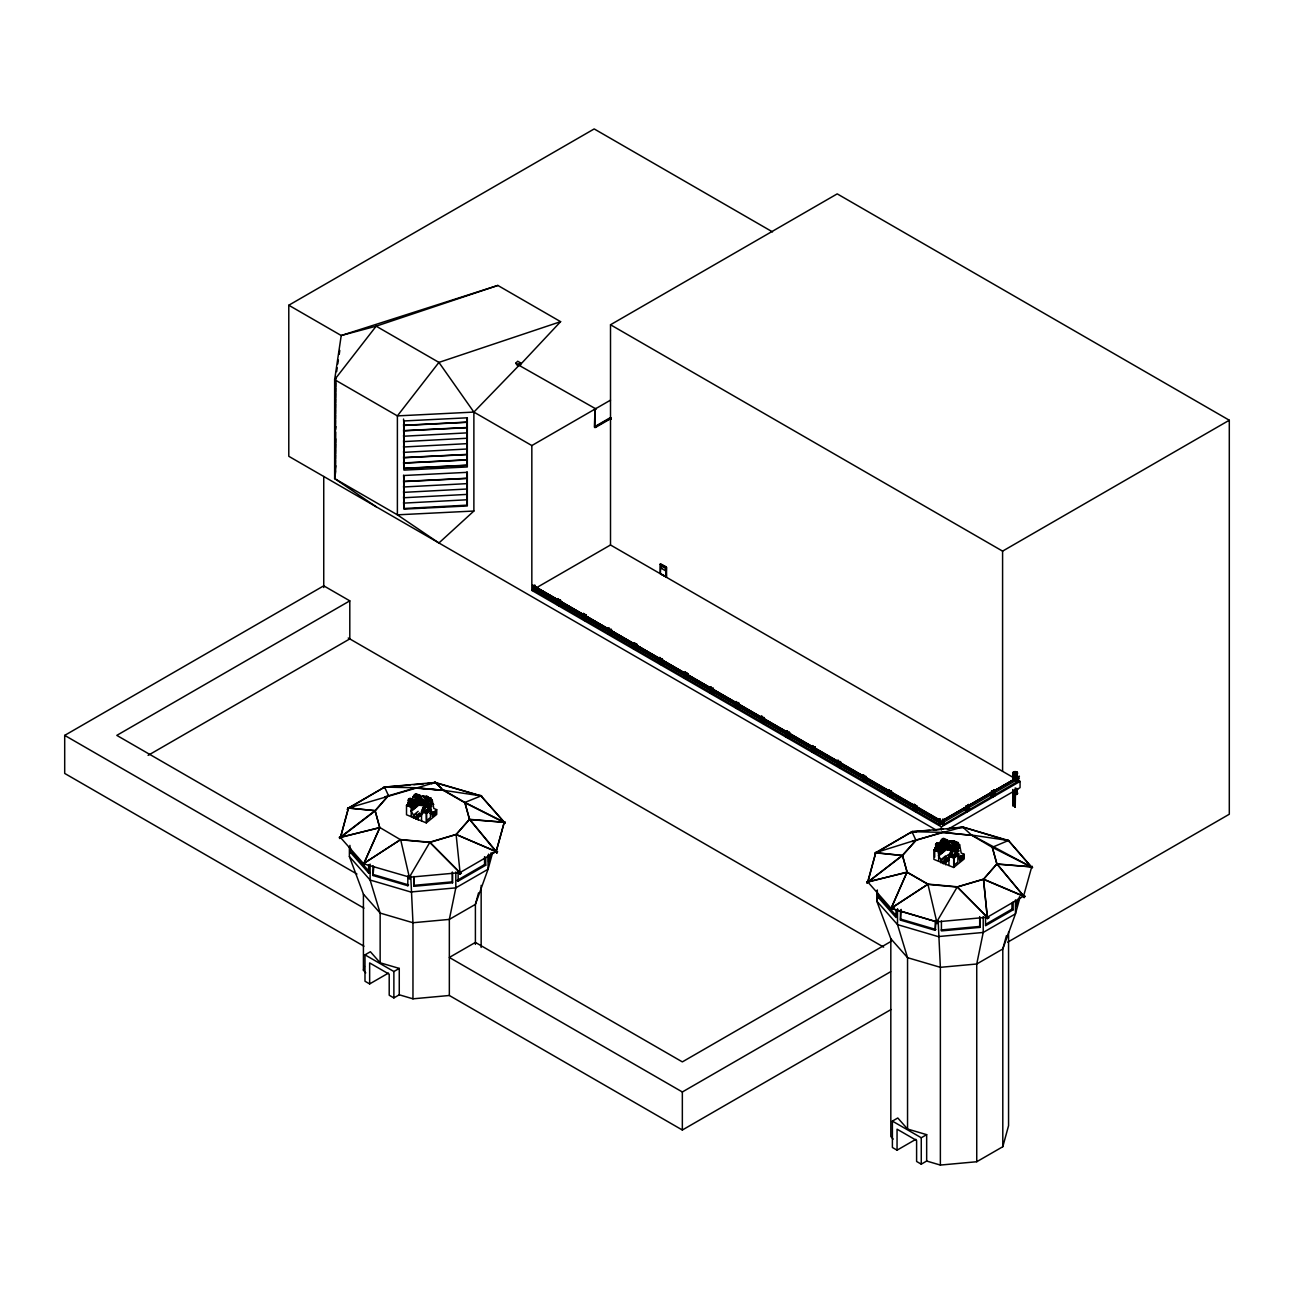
<?xml version="1.0" encoding="UTF-8"?>
<svg xmlns="http://www.w3.org/2000/svg" width="1294" height="1294" viewBox="0 0 1294 1294"><rect width="100%" height="100%" fill="white"/><g stroke="black" fill="none" stroke-linecap="round" stroke-linejoin="round"><path stroke-width="1.5" d="M533.807 587.589L534.616 585.114A28.969 16.725 -60 0 1 534.713 585.503M534.163 587.67L535.037 585.357A28.969 16.725 -60 0 1 535.797 590.015L533.403 590.905M557.229 601.112L558.038 598.637A28.969 16.725 -60 0 1 558.571 601.095M559.251 602.292L560.059 599.818A28.969 16.725 -60 0 1 560.593 602.26M559.687 602.535L560.496 600.06A28.969 16.725 -60 0 1 561.24 604.719L559.315 605.818L559.267 604.476M582.688 615.815L583.497 613.34A28.969 16.725 -60 0 1 583.95 615.362M583.109 616.057L583.918 613.582A28.969 16.725 -60 0 1 584.678 618.241L582.737 619.357L582.704 617.998M584.71 616.979L584.662 614.779L585.939 614.747A28.969 16.725 -60 0 1 586.7 619.405L584.775 620.522L584.726 619.163M585.131 617.222L585.939 614.747M608.568 630.744L608.423 629.24M610.525 631.763L610.542 629.725M633.607 647.388L633.656 648.747L635.58 647.631A28.969 16.725 -60 0 0 634.82 642.972L634.011 645.447M635.629 648.553L635.678 649.912L637.602 648.795A28.969 16.725 -60 0 0 636.842 644.153L636.05 646.612M661.46 659.115L661.493 661.315M684.429 674.433L684.461 672.395M709.953 689.281L710.762 686.823A28.969 16.725 -60 0 1 711.296 689.265M710.309 689.378L710.228 688.036M711.975 690.462L712.784 687.987A28.969 16.725 -60 0 1 713.317 690.43M712.412 690.705L713.204 688.23A28.969 16.725 -60 0 1 713.964 692.888L711.587 693.778M735.413 703.985L736.221 701.51A28.969 16.725 -60 0 1 736.593 703.111M735.833 704.227L735.688 702.723M737.434 705.149L737.386 702.949L738.664 702.933A28.969 16.725 -60 0 1 739.424 707.575L737.483 708.691L737.451 707.333M737.855 705.392L738.664 702.933M760.856 718.688L760.823 716.472L762.085 716.455A28.969 16.725 -60 0 1 762.813 720.661L762.732 721.923M761.293 718.93L762.085 716.455M762.813 719.69L762.845 717.652L764.123 717.62A28.969 16.725 -60 0 1 764.867 722.278L762.942 723.395L762.91 722.036M763.314 720.095L764.123 717.62M786.671 733.455L786.687 731.417M788.337 734.539L789.146 732.081A28.969 16.725 -60 0 1 789.68 734.523M811.775 748.078L812.567 745.603A28.969 16.725 -60 0 1 812.956 747.204M812.195 748.32L813.004 745.845A28.969 16.725 -60 0 1 813.748 750.504L811.823 751.62L811.791 750.261M813.797 749.242L813.748 747.042L815.026 747.01A28.969 16.725 -60 0 1 815.786 751.668L813.845 752.784L813.813 751.426M814.217 749.485L815.026 747.01M837.639 763.007L837.509 761.503M839.175 763.767L839.208 761.729L840.485 761.713A28.969 16.725 -60 0 1 841.229 766.371L839.305 767.471L839.272 766.113M839.677 764.188L840.485 761.713M863.049 775.51L863.098 777.71M888.509 790.197L888.557 792.397M890.175 795.519L890.207 796.878L892.148 795.761A28.969 16.725 -60 0 0 891.388 791.103L890.579 793.578M913.58 806.858L913.532 804.658L914.809 804.625A28.969 16.725 -60 0 1 915.505 808.378M938.975 821.383L938.991 819.345L940.269 819.328A28.969 16.725 -60 0 1 941.029 823.971L938.668 824.844L939.218 821.658M939.46 821.787L939.315 820.283M943.455 821.836L942.647 819.377A28.969 16.725 60 0 0 941.886 824.019L943.86 825.151L943.86 823.777M994.439 792.284L993.614 789.874A28.969 16.725 60 0 0 992.805 794.629L994.762 795.761L994.762 794.387M1017.86 778.762L1017.909 776.869M425.629 797.541L423.704 796.667L425.71 797.379M534.422 587.945L534.066 589.918M557.423 601.225L557.067 603.198M559.865 602.632L559.526 604.605M582.866 615.912L582.526 617.885M585.325 617.335L584.969 619.308M608.326 630.615L607.97 632.588M610.768 632.022L610.428 633.995M633.785 645.318L633.429 647.275M633.85 647.534L633.51 645.819M636.227 646.725L635.888 648.698M660.312 659.455A28.969 16.725 -60 0 0 659.859 657.433L658.937 657.837L658.889 661.978M659.665 660.247L659.309 662.221M661.687 661.428L661.331 663.385M684.688 674.708L684.332 676.665M684.785 673.333L684.769 676.924M686.37 677.846L686.645 676.212M687.13 676.115L686.791 678.088M710.147 689.395L709.791 691.368M712.59 690.818L712.25 692.791M735.59 704.098L735.251 706.071M736.011 704.34L735.671 706.314M738.049 705.505L737.693 707.478M761.05 718.785L760.694 720.758M761.47 719.027L761.131 721.001M763.492 720.208L763.153 722.181M786.509 733.488L786.154 735.461M788.952 734.895L788.596 736.868M811.953 748.175L811.613 750.148M814.411 749.598L814.055 751.571M837.412 762.878L837.056 764.851M839.855 764.285L839.515 766.258M862.855 777.565L862.516 779.538M863.292 777.823L862.936 779.781M865.314 778.988L864.958 780.961M888.315 792.268L887.975 794.241M888.735 792.51L888.396 794.484M890.773 793.675L890.418 795.648M913.774 806.955L913.418 808.928M914.195 807.213L913.839 809.171M916.217 808.378L915.877 810.351M939.654 821.9L939.298 823.874M409.858 801.957L409.858 803.428M410.036 802.701L411.136 801.552A1.698 1.472 89 0 0 411.621 799.935C406.559 796.764 413.708 799.077 411.346 799.708M937.309 847.78L937.26 846.551M938.053 843.235L936.08 843.559A1.698 1.472 89 0 0 935.594 845.16L936.419 846.26L935.222 848.282L937.034 848.379L937.471 846.551M384.949 787.334L383.412 787.286L383.622 788.159M963.351 827.513L961.685 827.61M660.409 564.41L666.2 567.597M660.166 564.087L666.329 567.322L666.119 576.93L666.394 567.128M660.441 573.663L666.62 576.881L666.459 567.241M660.91 663.143L661.266 661.169M737.273 707.236L737.612 705.262M889.997 795.406L890.337 793.432M420.146 805.515L420.081 805.094M947.726 849.834L947.548 850.109M441.06 788.046L435.285 782.449L384.658 787.076L348.474 808.297L340.468 837.493L379.773 827.481L400.639 839.79L429.77 842.459L456.184 834.501L469.447 819.28L496.12 851.727L504.304 822.288L481.044 795.907L435.334 782.449L348.361 808.022L340.468 837.493L375.163 810.934L388.556 795.486L384.739 796.958M431.549 783.727L435.334 782.449L443.971 790.699L464.821 802.733L504.126 822.531L496.12 851.727L456.054 834.452L429.77 842.184L400.606 839.596L363.582 863.599L400.639 839.531L409.341 877.251L459.92 872.641L429.737 842.265M942.258 832.301L912.141 841.553M1006.392 840.227L962.687 827.044L915.893 840.049L875.763 852.617L867.692 881.829L907.175 872.35L928.041 884.4L957.172 887.053L983.456 879.322L996.978 863.923L1031.706 866.883L1023.522 896.321L983.456 879.322L996.849 863.874L1023.7 896.095L996.978 863.923L992.223 847.052L996.849 864.149L1031.706 866.883M942.242 832.349L971.373 835.293L942.242 832.349L912.027 831.686L877.607 851.905M958.11 851.533C955.263 854.089 961.086 848.783 958.256 851.42M941.886 824.019L942.323 823.777A28.969 16.725 60 0 1 943.067 819.118L943.876 821.593M967.297 810.254L967.249 811.613L965.324 810.497A28.969 16.725 60 0 1 966.068 805.838L966.958 808.378M967.993 806.874A28.969 16.725 60 0 1 968.527 804.431L969.335 806.906M992.741 795.551L992.708 796.91L990.767 795.794A28.969 16.725 60 0 1 991.527 791.152L992.401 793.675M990.767 795.794L991.204 795.551A28.969 16.725 60 0 1 991.948 790.909L992.838 793.432M993.517 791.75A28.969 16.725 60 0 1 993.986 789.728L994.86 792.268M1018.2 780.864L1018.152 782.223L1016.227 781.107A28.969 16.725 60 0 1 1016.987 776.449L1018.329 776.61L1018.216 778.681M557.488 603.441L557.148 601.726M559.089 604.363L559.445 602.389M582.947 618.128L582.607 616.429M584.548 619.066L584.904 617.092M608.406 632.831L608.067 631.132M635.451 648.456L635.807 646.482M710.212 691.611L709.872 689.912M786.574 735.704L786.234 733.989M788.175 736.626L788.531 734.652M813.635 751.329L813.975 749.355M837.477 765.094L837.137 763.379M839.094 766.016L839.434 764.042M864.538 780.719L864.893 778.745M915.44 810.109L915.796 808.135M335.615 387.035L335.664 382.668M335.615 392.422L335.664 388.054M335.615 397.808L335.664 393.425M335.615 403.178L335.664 398.811M335.615 408.564L335.664 404.197M335.615 413.951L335.664 409.567M335.615 419.321L335.664 414.953M335.615 424.707L335.664 420.34M335.615 430.093L335.664 425.71M335.615 443.179L335.664 438.812M335.615 448.565L335.664 444.182M335.615 453.935L335.664 449.568M335.615 459.321L335.664 454.954M335.615 464.708L335.664 460.324M335.615 470.078L335.664 465.711M534.244 590.015L533.856 591.132M557.245 603.295L557.293 604.654L559.218 603.538A28.969 16.725 -60 0 0 558.458 598.896L557.649 601.354M557.665 603.538L557.293 604.654M559.704 604.719L559.315 605.818M583.125 618.241L582.737 619.357M585.147 619.405L584.775 620.522M608.148 632.685L608.196 634.044L610.121 632.928A28.969 16.725 -60 0 0 609.377 628.286L608.326 629.321M608.584 632.928L608.196 634.044M610.606 634.109L610.218 635.225L610.186 633.866M634.028 647.631L633.656 648.747M636.066 648.795L635.678 649.912M659.067 662.075L659.099 663.434L661.04 662.318A28.969 16.725 -60 0 0 660.28 657.676L659.439 657.918M659.487 662.334L659.099 663.434M661.509 663.498L661.137 664.615L661.088 663.256M684.51 676.778L684.558 678.137L686.063 676.778M684.947 677.021L684.558 678.137M686.968 678.185L686.58 679.301L686.548 677.943M709.969 691.465L710.018 692.824L711.943 691.724A28.969 16.725 -60 0 0 711.182 687.065L710.147 688.117M710.39 691.724L710.018 692.824M712.428 692.888L712.04 694.005M735.429 706.168L735.461 707.527L737.386 706.411A28.969 16.725 -60 0 0 736.642 701.752L735.59 702.804M735.849 706.411L735.461 707.527M737.871 707.575L737.483 708.691M760.872 720.871L760.921 722.214L762.425 720.855M761.309 721.114L760.921 722.214M763.331 722.278L762.942 723.395M786.331 735.558L786.364 736.917L788.305 735.801A28.969 16.725 -60 0 0 787.545 731.142L786.801 731.239M786.752 735.801L786.364 736.917M788.79 736.982L788.402 738.081L788.353 736.723M812.211 750.504L811.823 751.62M814.233 751.668L813.845 752.784M837.234 764.948L837.283 766.307L838.787 764.948M837.671 765.191L837.283 766.307M839.693 766.371L839.305 767.471M862.694 779.651L862.726 781.01L864.667 779.894A28.969 16.725 -60 0 0 863.907 775.235L863.163 775.332M863.114 779.894L862.726 781.01M865.152 781.058L864.764 782.174L864.716 780.816M888.153 794.338L888.185 795.697L890.11 794.581A28.969 16.725 -60 0 0 889.366 789.938L888.525 790.181M888.574 794.581L888.185 795.697M890.596 795.761L890.207 796.878M913.596 809.041L913.645 810.4L915.149 809.041M914.033 809.284L913.645 810.4M916.055 810.448L915.667 811.564L915.634 810.206M939.476 823.971L939.088 825.087M335.777 377.411L335.195 430.417L335.777 426.567M336.634 371.637L337.216 367.787M337.783 363.938L338.365 360.088M339.222 354.313L339.788 350.464M335.777 431.953L335.195 469.431L335.777 465.581M335.777 470.919L334.645 478.602L376.166 506.747M419.725 813.101L416.765 815.479L418.221 816.077L421.262 813.602M533.435 590.889L533.824 589.773M711.619 693.762L711.991 692.646M1012.83 773.343L1013.93 771.822M1013.137 776.368L1012.83 777.37L1013.93 775.85M1012.83 793.513L1013.93 791.993M409.26 799.304L409.341 801.649L407.804 803.25L409.632 803.784L407.853 803.412M410.667 798.851L411.411 799.951A1.698 1.472 89 0 1 410.926 801.552L408.548 802.798M421.537 820.93L421.537 811.5L424.82 803.024A4.222 1.99 -67.7 0 1 427.02 799.288A4.222 1.99 -67.7 0 1 429.236 799.449L432.261 800.242L433.797 808.475L436.709 809.672L436.709 814.427L426.292 822.887L406.51 814.767L406.51 805.321C411.071 801.051 406.429 804.318 409.373 803.17M408.742 802.878L409.179 803.671L408.257 802.28L407.82 803.687L409.292 803.412M409.697 803.17L407.286 805.466L409.664 803.348M412.074 800.339L411.848 801.811L411.896 799.627M413.74 800.63L413.837 801.843M414.355 800.614L414.452 801.827M417.315 800.84L418.059 799.514M935.788 847.651L936.678 844.141M936.177 848.249L936.565 847.149L935.093 847.424M937.503 844.125L936.274 845.451L937.212 845.063M938.053 845.273L937.859 844.044M937.244 846.082L938.215 844.319M939.412 845.257L939.913 844.206M939.784 845.532L939.945 844.594M940.042 845.241L940.528 844.206M940.398 845.516L940.689 844.578M941.013 845.516L941.903 844.238L940.835 845.758M944.28 845.678L945.218 844.06M945.461 845.144L946.221 844.157L945.429 846.357L945.591 845.144M354.2 806.502L348.312 808.038L375.163 810.659L379.773 827.756L363.711 863.842L409.373 877.089M429.77 842.184L459.92 872.641L496.249 851.549L456.184 834.501M983.456 879.322L987.322 917.236L957.204 886.891L983.521 879.127L987.322 917.236L1023.651 896.144L983.521 879.127M660.377 573.404L660.344 564.055M940.026 820.833L532.643 585.276L940.334 820.283M609.361 629.563L609.361 629.563A28.969 16.725 -60 0 0 608.94 628.027L608.212 628.124M532.675 587.686L940.382 822.693L533.177 587.233M532.594 589.417L940.204 824.763M533.015 589.304L533.953 590.533M558.474 604.007L559.412 605.236M583.918 618.694L584.856 619.923M609.539 631.326L610.509 632.54M609.377 633.397L610.315 634.626M634.998 646.013L635.969 647.243M634.836 648.084L635.775 649.329M660.28 662.787L661.218 664.016M685.901 675.403L686.871 676.633M685.739 677.474L686.677 678.719M710.697 692.613L712.137 693.406M711.36 690.106L712.331 691.319M712.169 690.559L711.813 692.533M736.642 706.88L737.58 708.109M762.101 721.567L763.039 722.796M787.545 736.27L788.499 737.499M813.004 750.957L813.942 752.186M838.625 763.573L839.596 764.803M838.463 765.66L839.402 766.889M864.085 778.276L865.055 779.489M863.907 780.347L864.861 781.576M889.366 795.05L890.304 796.279M914.826 809.737L915.764 810.966M914.987 807.666L915.958 808.879M595.466 409.13L594.739 408.726L595.466 409.454M403.566 419.046L403.938 425.451L467.28 422.297L467.037 417.849M403.566 424.416L403.938 430.837L467.28 427.683L466.908 421.278M403.566 451.331L403.938 457.736L467.28 454.582L466.908 448.177M403.566 456.701L403.938 463.123L467.28 459.968L466.908 453.563M403.566 462.087L403.938 468.493L467.28 465.355L466.908 458.933M403.566 475.173L403.938 481.594L467.28 478.44L466.908 472.035M467.28 433.069L467.037 428.621M467.28 438.44L466.908 432.034M467.28 443.826L466.908 437.421M467.28 449.212L466.908 442.791M467.28 483.827L466.908 477.405M467.28 489.197L466.908 482.791M467.28 494.583L466.908 488.178M467.28 499.969L466.908 493.548M467.28 505.339L466.908 498.934M409.972 785.086L384.577 787.108L414.808 787.722L443.988 790.375L464.934 802.426L504.288 822.256L480.964 795.875L444.052 790.375L414.84 788.03L388.556 795.761L384.577 787.108L348.377 808.006L375.034 810.659L388.491 795.454M947.095 828.791L962.736 827.044L1008.366 840.469L1031.528 867.126L1008.447 840.502L992.223 847.327L1031.528 867.126L971.471 834.97L962.687 827.044M992.223 847.327L971.373 835.018L1008.447 840.502M424.95 797.007L423.834 797.169M957.156 842.297L951.106 841.262L953.112 841.973M365.749 972.862L363.42 970.225L364.471 966.392M478.537 892.909L475.399 904.377L475.399 944.41M491.122 852.714L488.582 861.982L488.582 854.105M492.658 852.52L488.064 869.244L475.399 904.377L449.341 919.403L412.964 922.735L380.145 913.079L363.42 894.122L349.396 856.563L349.396 846.616M915.958 840.356L902.436 855.253L867.87 882.087L902.565 855.528L915.958 840.356L911.979 831.702L875.763 852.6L867.87 882.087L907.013 872.075L928.041 884.125L957.172 886.778L987.322 917.236L936.743 921.862L891.113 908.437L867.676 881.845M877.817 897.438L876.798 901.158L890.822 938.732L890.822 1136.472L893.151 1139.092M1006.457 935.594L1002.801 948.971L1002.801 1146.71L976.744 1161.737L940.366 1165.069L926.666 1161.041L921.263 1164.163L916.605 1161.462L916.605 1140.467L897.049 1129.177L897.049 1150.172L892.391 1147.487L892.391 1121.105L897.793 1117.984L907.547 1129.031L926.666 1134.66L926.666 1161.041M1018.022 899.168L1015.984 906.576L1015.984 900.673M1020.06 897.114L1015.466 913.839L1002.801 948.971L976.744 963.998L940.366 967.33L907.547 957.673L890.822 938.732M1002.801 1146.71L1008.56 1125.699L1008.56 931.987M429.899 813.408L431.355 814.007L431.355 809.348L428.443 808.152L423.381 812.26L426.68 803.8A4.222 1.99 -67.7 0 1 428.88 800.048A4.222 1.99 -67.7 0 1 431.08 800.21L432.261 800.242M948.939 865.524L948.939 856.094L952.222 847.635A4.222 1.99 -67.7 0 1 954.422 843.882A4.222 1.99 -67.7 0 1 956.638 844.044L959.663 844.836L961.199 853.069L964.111 854.266L964.111 859.022L953.694 867.481L933.912 859.362L933.912 849.915L936.435 847.861M964.111 854.266L958.757 858.601L958.757 853.943L955.845 852.746L950.783 856.854L954.082 848.395A4.222 1.99 -67.7 0 1 956.282 844.642A4.222 1.99 -67.7 0 1 958.482 844.804L958.951 845.403M594.933 409.761L594.577 408.807L594.399 409.761M610.784 418.625L595.563 427.408A1.65 0.954 -60 0 1 594.399 426.745L595.062 408.629M594.722 409.147L595.919 408.467L595.046 409.6M518.603 365.07L595.984 408.969M519.056 365.021L519.428 364.18M409.195 800.792C407.529 803.17 416.992 802.037 418.641 801.762L419.305 799.563L417.444 799.53M418.658 803.509L410.667 804.237L408.306 803.283M412.657 799.676L411.718 801.827M413.142 799.676L412.479 801.876L412.64 800.646M413.271 799.66L412.333 801.811M413.093 801.859L413.757 799.66M413.886 799.66L412.948 801.795M414.501 799.643L413.708 801.843L415.277 801.132M414.323 801.827L415.115 799.627M414.937 801.827L415.73 799.627M415.552 801.811L416.231 799.611L415.423 801.746M416.183 801.795L416.846 799.595L416.296 801.795L416.199 800.873M416.797 801.795L417.315 799.53M417.59 799.595L416.911 801.795L416.7 800.857M417.881 800.695C418.011 803.056 419.434 798.916 417.218 799.11M419.353 801.795L421.326 800.064L421.521 802.377L419.353 801.795L421.521 802.377M419.66 801.924L420.097 800.501L422.119 800.388M419.402 804.156L419.935 802.361L421.035 802.523L419.709 804.512M420.34 804.075L419.466 803.914L420.566 804.059M420.501 803.542L419.596 803.525L420.679 802.911M421.326 800.064L421.504 798.511L418.463 797.589M425.095 797.233L426.794 797.46M425.807 798.544L430.708 797.816L425.225 797.573L426.422 798.22M425.952 798.511L426.147 797.897A4.61 3.979 89 0 0 422.378 796.344L426.955 796.263L426.971 797.153M429.754 797.702L425.192 797.282M430.708 797.816A4.61 3.979 89 0 1 427.408 805.402L429.398 805.369L429.818 803.978M936.872 848.379L935.416 847.845L936.355 846.858M937.374 844.125C935.19 840.469 942.242 846.017 938.069 843.445M938.959 850.481L943.892 850.045L946.108 848.233L937.956 848.896L935.416 847.748M944.717 844.125C938.732 845.354 949.731 842.119 946.043 846.357C944.345 848.945 931.243 846.066 937.972 843.817M941.159 844.254L940.495 846.454L937.454 846.082M941.773 844.238L941.11 846.438L941.272 845.208M941.579 846.373L942.517 844.222M942.194 846.357L942.42 844.545M943.116 845.176L943.083 846.405L943.488 844.141M943.585 846.389C945.235 840.356 942.453 848.718 943.73 845.176M944.863 844.189L944.199 846.389L944.394 844.513M944.976 844.189L944.054 846.325M939.104 844.481L946.707 844.157L945.461 844.109L944.814 846.373L944.846 845.435M945.526 843.348L946.399 841.698L948.599 841.618M947.062 846.535L947.499 845.095L949.521 844.982L948.923 846.972L946.755 846.389L947.176 844.966L949.521 844.982M946.804 848.751L947.337 846.955L948.437 847.117L947.904 848.913L946.804 848.751L947.661 848.913L948.437 847.117M940.884 862.855L940.884 859.734L938.668 855.819L947.774 848.524M947.806 847.716L948.017 847.748M948.033 846.939L948.923 846.972M948.728 844.659L948.906 843.106L946.205 842.006L944.458 843.235M951.608 841.747C946.852 841.941 953.484 839.402 954.374 841.747M951.025 841.828L954.196 842.054M957.188 842.62L953.112 842.362M953.209 843.138L953.549 842.491A4.61 3.979 89 0 0 949.78 840.938M953.727 843.122L952.627 842.168M952.271 841.747L955.49 841.472L957.948 843.073M957.932 843.009L953.144 842.685M958.11 842.41A4.61 3.979 89 0 1 954.81 849.996L956.8 849.964L957.867 848.832L955.231 848.605L957.22 848.573M413.498 805.919L413.142 807.505M433.296 814.039L432.924 815.624L433.393 813.991M940.9 850.514L940.544 852.099L941.32 851.517M960.342 859.782L960.698 858.634M444.068 790.375L414.776 787.722M460.049 872.447L456.119 834.533L469.576 819.328L504.304 822.288L469.447 819.555L464.934 802.426L481.044 795.907L435.269 782.773L427.489 783.485M1016.211 906.075L1019.413 896.952M431.678 806.631L431.468 805.677L430.999 807.181M429.77 842.459L409.341 877.251M957.172 887.053L936.743 921.862L891.032 908.242L927.944 884.206L891.113 908.437L907.045 872.107L891.113 908.437M406.51 805.321L411.266 807.278L412.333 804.674M940.269 847.958L938.668 851.873L938.668 861.319M407.416 805.353L410.117 805.612M407.966 804.9L410.392 805.175L407.836 805.014L408.386 804.35M408.516 804.464L409.454 804.027M409.486 803.461L408.451 803.412M424.303 812.276L427.263 812.098M424.578 812.05L427.263 812.325M425.128 811.613L428.379 811.209M425.402 811.387L428.104 811.435M425.952 810.934L428.654 810.982M426.227 810.707L429.479 810.319L428.783 811.079M430.029 809.866L427.327 809.818L430.304 809.64L428.152 809.138M426.438 812.778L424.157 812.179L428.298 809.025L430.578 809.413L428.573 808.588L424.157 812.179M934.818 849.948L937.244 850.433M935.093 849.721C938.393 848.977 937.422 852.018 934.689 850.061L935.513 849.171L937.649 850.093M935.368 849.495L937.924 849.867M935.918 849.058L934.689 850.061M937.519 850.207L936.969 850.449M939.169 848.654L939.994 848.201M939.59 848.524L938.894 848.88M951.705 856.871L954.115 857.356M952.384 856.094L954.665 856.693L953.84 857.582L951.559 856.774L953.565 857.809L957.981 854.008L955.975 853.183L951.559 856.774M952.53 856.207L955.231 856.256L954.665 856.919M952.805 855.981L953.775 854.978L956.056 855.787M953.904 855.075L956.881 855.124M954.729 854.412L957.431 854.671M955.279 853.959L957.981 854.008M955.554 853.733L957.56 854.558M955.36 856.353L952.934 855.657M955.91 855.9L956.606 855.14L955.781 856.013L953.5 855.205M408.031 802.895L409.648 802.539M409.454 803.946L410.845 803.639M415.067 801.827L415.099 800.598M417.574 800.549L417.412 801.779L417.93 799.514M935.708 847.877L936.775 847.764M935.966 848.007L938.247 848.233M935.643 848.007L936.969 847.538M942.873 845.483L943.601 844.141M944.717 845.435L945.008 844.497M610.509 417.541L610.962 419.256L610.509 417.541L595.563 426.179M608.099 628.302L608.131 630.501M633.542 643.005L633.591 645.205M635.58 644.169L635.613 646.369M659.422 657.934L659.471 660.15M686.839 673.948L686.952 676.002M862.629 775.252L862.677 777.468M915.505 805.968L915.602 808.022M966.197 806.793A28.969 16.725 60 0 1 966.505 805.596L967.54 806.647M969.319 809.09L969.271 810.448L967.346 809.332A28.969 16.725 60 0 1 968.106 804.674L968.98 807.197M1016.987 776.449L1017.828 776.691M1017.407 776.206L1017.456 776.093A28.969 16.725 60 0 0 1016.938 778.228L1017.149 772.259M464.821 802.733L469.593 819.28L496.298 851.501M419.693 813.392L418.205 814.816A3.3 1.909 0 0 0 417.865 815.269L418.172 815.414A3.3 1.909 0 0 0 418.835 815.074L420.679 813.78M408.629 802.264L408.403 800.565M409.341 801.649L408.597 802.587M408.386 804.561L408.5 803.8M410.667 804.949L409.292 806.291L409.842 805.628L407.286 805.256M410.942 804.949L411.767 804.27M424.157 812.389L424.982 811.5M424.982 811.726L427.829 811.872M426.098 810.82L426.923 809.931L429.204 810.756M427.473 809.494L426.923 810.157L429.479 810.529L430.304 809.64M426.988 812.325L426.163 813.214L430.578 809.413M427.554 811.888L424.707 811.726M428.929 810.756L426.373 810.384M936.063 848.945L937.179 848.314M936.694 850.886L937.519 849.996M951.834 856.547L955.975 853.183M952.384 856.321L953.225 855.431L955.506 856.24M953.775 855.188L956.46 855.463M954.325 854.752L955.15 853.862M956.606 855.35L957.156 854.687L954.6 854.525M957.706 854.234L954.875 854.089M1012.862 793.206L1013.93 792.332M610.558 629.693L611.399 629.45A28.969 16.725 -60 0 1 612.159 634.109L610.218 635.225M633.559 642.972L634.4 642.73A28.969 16.725 -60 0 1 634.707 643.927M635.58 644.153L636.422 643.894A28.969 16.725 -60 0 1 636.955 646.353M661.46 659.083L662.302 658.84A28.969 16.725 -60 0 1 663.062 663.498L661.137 664.615M684.461 672.362L685.739 672.362A28.969 16.725 -60 0 1 686.451 676.568M686.92 673.786L687.761 673.543A28.969 16.725 -60 0 1 688.505 678.185L686.58 679.301M862.645 775.235L863.486 774.993A28.969 16.725 -60 0 1 863.939 777.015M915.57 805.79L916.411 805.547A28.969 16.725 -60 0 1 917.171 810.206L915.667 811.564M410.344 801.212L410.619 799.724M408.775 803.655C409.308 800.695 411.282 804.933 408.192 803.768M417.865 801.083L418.674 799.514M418.641 801.762L419.159 799.498M936.144 844.141L937.681 843.138M937.244 847.408C934.527 846.761 935.465 849.285 935.594 847.877M939.298 845.548L939.395 846.47L939.784 844.222M939.913 845.532C939.104 848.233 941.983 843.057 939.735 844.464M944.216 845.451L945.558 846.357M945.752 845.661L946.124 844.481M373.788 874.663L408.564 884.902L407.82 885.743L373.044 875.52L373.788 866.786M935.966 921.619L935.222 930.337L900.446 920.115L901.19 909.423M431.63 811.936L433.069 812.017M942.372 849.543L940.77 849.462M519.881 364.876L517.891 366.202L515.788 363.21L517.681 361.236L520.56 362.886L520.56 365.312M520.026 364.973L560.609 321.672L497.85 285.44L341.228 335.518L334.645 379.66L397.387 415.892L473.879 412.09L519.072 365.345M429.899 810.691L431.193 809.478L431.193 811.467M957.301 855.285L957.867 853.781M936.144 830.036L288.788 456.297L288.788 305.238L341.228 335.518L376.166 326.169L438.925 362.401L473.879 412.09L473.879 511.033L438.925 542.979L397.387 514.834L334.645 478.602L334.645 379.66L376.166 326.169L497.85 285.44M684.688 673.414L685.739 672.362M837.412 761.584L838.447 760.532A28.969 16.725 -60 0 1 839.143 764.301M913.774 805.677L914.809 804.625M939.234 820.364L940.269 819.328M533.921 588.026L533.646 589.676M610.17 631.682L610.978 629.207A28.969 16.725 -60 0 1 611.075 629.596M610.283 632.119L610.008 633.753M661.072 661.072L661.881 658.597A28.969 16.725 -60 0 1 662.641 663.256L663.062 663.498M686.532 675.759L686.483 673.559L687.761 673.543M786.315 733.374L787.124 730.9A28.969 16.725 -60 0 1 787.577 732.922M788.758 734.798L789.566 732.323A28.969 16.725 -60 0 1 790.327 736.965L788.402 738.081M812.034 750.391L811.694 748.692M837.218 762.764L837.186 760.565L838.447 760.532M864.699 778.632L865.508 776.157A28.969 16.725 -60 0 1 865.977 778.179M865.12 778.875L865.929 776.4A28.969 16.725 -60 0 1 866.689 781.058L864.764 782.174M888.137 792.154L888.929 789.68A28.969 16.725 -60 0 1 889.399 791.702M890.159 793.335L890.968 790.86A28.969 16.725 -60 0 1 891.712 795.503L892.148 795.761M914.001 807.1L913.871 805.596M916.039 808.265L916.848 805.79A28.969 16.725 -60 0 1 917.592 810.448M409.357 800.857L409.551 801.067M417.59 795.082L420.146 795.276L417.121 794.484A4.222 1.99 -67.7 0 0 414.905 794.306A4.222 1.99 -67.7 0 0 412.705 798.058M409.292 806.291L410.392 805.386M411.945 804.464L409.422 806.518L410.408 804.092L411.799 805.984M413.174 807.521L413.951 806.453M416.474 805.078L412.462 808.329L412.462 806.259M410.958 811.144L416.911 806.308M418.706 805.175L411.266 811.225L413.482 815.139L413.482 818.261M413.482 815.139L418.172 811.338M416.603 813.57L413.482 816.11L418.269 818.067M421.585 813.053L418.221 815.786L417.218 815.382M418.269 820.234L418.269 817.112L422.96 813.311M431.355 809.348L426.292 813.457L421.537 811.5L423.85 811.128M430.465 810.529L426.68 813.619L426.68 820.525L430.465 817.452L430.465 809.187M431.355 814.007L436.709 809.672M436.046 813.085L434.008 814.686L435.997 811.581L435.997 813.069M911.817 832.64L912.27 831.46L911.025 832.754M934.705 857.178L934.689 849.851L936.338 848.508M946.836 840.437L947.548 839.871L944.992 839.677L946.367 839.838A4.222 1.99 -67.7 0 0 942.194 842.669M940.609 848.039L936.824 851.112L937.81 848.686L939.201 850.579M943.666 849.56C940.932 854.299 941.838 847.133 942.064 850.934M943.876 849.673L939.865 852.924L939.865 850.854M938.36 855.738L944.313 850.902L944.313 847.732M957.107 844.642L959.663 844.836M940.884 859.734L945.558 855.932M948.696 854.364L940.884 860.704L945.671 862.661L948.793 860.138L945.671 861.707L945.671 864.829M947.208 857.599L944.167 860.073L945.623 860.672L948.664 858.197M946.787 858.828L943.277 861.691L943.277 863.842M948.987 857.663L945.623 860.381L944.62 859.976M945.671 861.707L948.793 859.167M953.694 867.481L953.694 858.051L958.757 853.943M952.238 842.168L952.594 841.876A4.61 3.979 89 0 1 954.357 840.857M1013.105 776.691L1013.493 776.093A2.329 1.343 0 0 1 1016.76 776.012L1017.149 776.287M1017.213 773.602L1014.933 774.135L1014.949 779.958M1015.224 774.621L1017.213 773.941M1017.213 777.629L1015.224 778.325M1012.895 772.647A2.329 1.343 0 0 1 1016.259 771.774L1017.213 777.969M1015.224 790.424L1017.213 789.744M1017.213 790.084L1015.224 790.763M1015.224 794.467L1017.213 793.772M1017.213 794.112L1015.224 794.807M340.306 837.218L375.034 810.659L379.773 827.756L363.711 863.842L340.273 837.25L379.773 827.756M409.47 799.304L410.732 799.061M412.802 801.164L409.842 801.487M937.713 845.985L938.425 844.626M937.309 848.217L935.659 848.282M427.295 797.153L430.223 798.495M417.849 797.8L421.488 796.425M1015.224 780.104L1015.515 774.135L1015.515 779.942M1016.955 773.828L1016.76 773.941A2.329 1.343 0 0 0 1016.259 771.774M1013.59 776.368L1013.558 771.984L1013.59 776.368A2.329 1.343 0 0 1 1016.76 776.351L1017.149 776.626M1015.224 778.664L1016.388 778.47M1016.922 777.856L1016.744 777.969A2.329 1.343 0 0 0 1016.76 776.012L1016.259 775.818M1013.396 792.284L1013.59 792.171A2.329 1.343 0 0 1 1016.76 792.154L1017.149 792.429M1016.955 790.311L1016.744 790.408A2.329 1.343 0 0 0 1017.149 788.742M1013.59 792.51L1013.59 792.51A2.329 1.343 0 0 1 1016.76 792.494L1017.149 792.769M1016.955 794.338L1016.663 788.402M1013.121 805.806L1013.121 790.278M891.016 909.197C891.145 911.833 888.121 906.884 891.016 909.197L894.186 907.353M288.788 305.238L594.189 128.931L772.534 231.901M515.788 363.21L517.891 364.439L520.56 362.886M948.389 829.033L1020.06 787.642L1020.06 781.43L610.509 544.984L610.509 324.762L837.218 193.874L1229.3 420.226L1229.3 814.233L1007.702 942.178M473.879 412.09L531.834 445.557L610.509 400.137M610.784 418.011L594.965 426.988L595.838 427.246M363.938 946.189L64.7 773.424L64.7 735.38L323.743 585.826L349.801 600.853L349.801 638.896L148.098 755.356M349.801 600.853L116.8 735.38L356.95 874.032M531.834 445.557L531.834 590.404L610.509 544.984M556.857 604.411L559.218 603.538M558.862 605.592L561.24 604.719M661.477 568.47L661.525 566.012L665.342 568.228L665.31 570.67L661.525 568.438M660.797 563.974L665.989 566.74M660.312 573.177L660.506 564.362M584.306 620.295L586.7 619.405M660.361 573.857L665.989 576.784M633.219 648.504L635.58 647.631M660.668 664.388L662.641 663.256M709.581 692.581L711.943 691.724M610.509 324.762L1002.591 551.131L1229.3 420.226M737.03 708.465L739.424 707.575M485.735 865.217L484.571 864.538L456.976 880.47L458.141 881.133L485.735 865.217L485.735 857.34M364.989 954.859L370.391 951.737L380.145 962.785L399.264 968.413L399.264 994.795L393.877 997.917L389.203 995.232L389.203 974.22L369.647 962.93L369.647 983.925L364.989 981.24L364.989 954.859L393.877 971.519L399.264 968.413M785.943 736.674L788.305 735.801M787.949 737.855L790.327 736.965M369.647 983.925L388.459 973.072M813.392 752.558L815.786 751.668M864.311 781.948L866.689 781.058M887.765 795.454L890.11 794.581M889.754 796.635L891.712 795.503M942.582 820.347L1019.365 776.384L942.647 820.655L944.022 820.089M942.647 820.655L1019.365 776.384M967.022 806.809L967.314 808.071M968.333 806.178L969.481 805.402M993.695 791.41L994.94 790.699M938.668 824.844L941.029 823.971M942.533 822.758L1019.268 778.454M965.324 810.497L965.745 810.254A28.969 16.725 60 0 1 965.971 808.038M992.805 794.629L993.226 794.387A28.969 16.725 60 0 1 993.258 793.934M1016.227 781.107L1018.588 781.98M1019.413 780.525L942.938 825.038M531.834 590.404L941.385 826.85L1020.06 781.43M891 941.434L682.342 1061.889L475.399 942.42L449.341 957.447L682.342 1091.974L890.628 971.713M986.093 924.062L1011.973 909.132L1013.137 909.811L1013.137 901.934M1013.137 909.811L985.543 925.744L985.543 915.893M399.264 994.795L412.964 998.822L449.341 995.49L682.342 1130.018L890.968 1009.563M897.049 1150.172L915.861 1139.318M892.391 1121.105L921.263 1137.766L926.666 1134.66M417.299 797.783L420.129 798.932L418.366 804.286M944.701 842.378L947.531 843.526L945.865 848.702M418.269 817.112L421.537 815.43M411.557 805.887L416.49 805.45L416.49 803.445M430.465 804.237L427.829 804.011M945.849 848.395L946.707 848.298M948.081 858.375L946.415 859.539A3.284 1.892 0 0 1 945.591 860.009M409.163 799.126L411.233 800.015M408.92 804.027L409.777 803.72M937.034 847.408L935.433 847.489L936.597 847.02M415.827 804.253L414.646 804.189M560.609 321.672L438.925 362.401L397.387 415.892L397.387 514.834L473.879 511.033M945.574 860.009L945.267 859.879A3.284 1.892 0 0 1 945.752 859.265M428.088 796.878L423.575 797.007M350.9 848.945L350.9 852.875L352.372 852.455L368.822 871.088M350.9 852.875L368.612 872.949L370.084 872.528M878.303 893.539L878.303 897.47L879.774 897.049L896.224 915.683M951.769 849.754C946.82 852.034 952.141 837.606 954.843 844.642M426.179 798.56C424.028 795.745 420.922 805.758 423.348 805.369M424.189 804.965L425.5 804.755M423.656 806.259L425.969 805.903M423.122 807.569L425.435 807.213M422.588 808.879L424.901 808.524M422.054 810.19L424.367 809.818M951.591 849.56L952.902 849.349M951.058 850.854L953.371 850.498M950.524 852.164L952.837 851.808M949.99 853.474L952.303 853.118M949.456 854.784L951.769 854.412M951.252 855.722L948.939 856.094L953.694 858.051M413.87 784.73L423.591 783.841M929.593 830.392L911.979 831.702M933.492 830.036L943.213 829.147M413.757 885.371L452.302 881.845L452.56 882.783L414.015 886.309L413.757 877.494M941.159 929.965L979.704 926.439L979.962 927.377L941.417 930.904L941.417 921.053M410.457 798.996L408.936 799.304L408.661 800.792M409.276 801.439L410.586 801.471A1.698 1.472 89 0 0 411.088 799.951L410.457 798.851M409.357 802.409L408.953 802.571M936.84 843.623L938.49 844.545A1.698 1.472 89 0 1 938.004 846.147L936.678 846.033M936.759 847.004L935.675 847.036L936.63 847.263M403.987 425.257L467.328 422.103M403.987 430.627L467.328 427.489M467.328 432.859L403.938 436.207L403.566 429.802M467.328 438.245L403.938 441.594L403.566 435.188M467.328 443.632L403.938 446.98L403.566 440.558M467.328 449.002L403.938 452.35L403.566 445.945M403.987 457.542L467.328 454.388M403.987 462.912L467.328 459.774M403.987 468.299L467.328 465.144M403.987 481.384L467.328 478.246M467.328 483.616L403.938 486.965L403.566 480.559M467.328 489.003L403.938 492.351L403.566 485.946M467.328 494.389L403.938 497.737L403.566 491.316M467.328 499.759L403.938 503.107L403.566 496.702M467.328 505.145L403.938 508.493L403.566 502.088M423.51 797.185L428.007 797.153M409.389 798.608L411.201 799.433M411.702 799.886L419.305 799.563M417.606 799.902L418.722 799.886M408.726 800.808L409.535 800.598M416.021 801.115L418.35 801.067M411.088 801.196L418.496 801.698M420.55 802.603L420.728 802.765M421.035 802.523L419.935 802.361M407.82 803.687L408.726 803.962L408.451 802.943M420.21 803.768L420.372 803.93M949.602 841.553L954.956 841.698M936.791 843.203L938.603 844.028M937.406 843.656L938.393 844.028M939.282 844.222L942.388 844.238L938.748 844.303M938.49 845.791L945.283 846.308M939.493 847.085L936.128 847.149M947.952 847.198L948.13 847.36M948.243 847.748L947.111 847.732L947.968 847.894M916.103 832.074L912.06 831.67L962.655 827.367M875.714 852.633L902.565 855.528L875.876 852.892M960.892 855.431C961.329 855.932 958.175 858.391 960.067 856.11M946.755 846.389L948.13 846.648M947.337 846.955L948.211 847.117M947.887 848.136L946.998 848.12L947.839 847.586M947.742 848.67L947.612 848.363M420.615 803.153L419.741 803.008L420.566 803.299M937.147 843.154L939.023 844.529A1.698 1.472 89 0 1 938.538 846.147L936.937 846.551L937.082 847.586M955.781 849.705L956.8 849.964M937.697 846.098L936.225 845.661M935.594 848.363L936.646 848.621M410.651 798.641L408.678 798.964A1.698 1.472 89 0 0 408.192 800.565L408.807 801.665M429.398 805.369L427.457 804.561A3.995 1.892 -67.7 0 0 428.314 802.684M409.486 801.439L410.295 801.504M901.19 919.258L935.966 929.496M1008.657 841.504L1009.239 840.728L1008.01 840.534M951.106 841.262L952.594 841.876M945.477 844.173L944.669 846.308M941.013 844.189L940.334 845.758M951.85 848.913L953.71 849.673M947.904 848.913L944.394 847.991M962.979 856.515L963.108 857.971M962.235 857.129L962.283 858.634M942.954 850.207L942.889 848.767M954.05 854.752L956.185 855.674M942.533 850.53L942.485 849.026M942.081 850.854L942.129 849.382M952.934 855.868L955.085 856.579M952.109 856.321L954.26 857.243M934.689 849.851L936.969 850.659M933.912 849.915L938.668 851.873L937.277 849.996M429.705 800.048L431.549 800.808M431.937 803.72L433.797 804.48M424.448 804.318L426.308 805.078M435.172 812.26L435.172 813.732M427.748 809.268L429.883 810.19M434.752 812.6L434.752 814.072M434.347 812.923L434.461 814.379M435.593 813.408L435.657 811.872M435.237 813.683L435.237 812.195M415.423 805.644L415.503 804.108L414.727 806.275M426.648 810.367L428.654 811.192M408.111 804.577L410.247 805.499M424.707 811.936L426.858 812.648M407.561 805.03L409.697 805.952M1016.259 772.114L1017.149 772.599M1016.259 776.157L1016.76 776.351A2.329 1.343 0 0 1 1016.858 778.26M1016.259 791.96L1016.76 792.154A2.329 1.343 0 0 1 1016.858 794.063M1016.259 792.3L1016.76 792.494A2.329 1.343 0 0 1 1016.858 794.403L1016.858 788.515M1016.647 772.275L1016.841 772.389A2.329 1.343 0 0 1 1016.858 774.216M1013.137 773.165L1013.493 772.389A2.329 1.343 0 0 1 1016.76 772.324M1013.137 806.113L1012.83 789.486M1014.933 789.647L1015.224 807.246L1015.499 789.631M1014.933 807.1L1015.24 787.852M993.226 794.387L995.151 795.503M991.204 795.551L993.129 796.667M532.643 585.276L940.269 820.606M532.74 587.347L940.382 822.693M942.323 823.777L944.248 824.893M532.918 587.735L534.147 588.447M558.377 602.438L559.606 603.15M583.82 617.141L585.05 617.836M660.183 661.218L661.412 661.93M736.545 705.311L737.774 706.023M762.004 719.998L763.234 720.709M787.448 734.701L788.693 735.413M812.907 749.388L814.136 750.099M889.269 793.481L890.498 794.192M535.797 590.015L535.36 589.773A28.969 16.725 -60 0 0 535.069 587.136M612.159 634.109L611.722 633.866A28.969 16.725 -60 0 0 611.431 631.229M688.505 678.185L688.084 677.943A28.969 16.725 -60 0 0 687.793 675.306M764.867 722.278L764.447 722.036A28.969 16.725 -60 0 0 763.686 717.377L763.686 717.377M841.229 766.371L840.809 766.113A28.969 16.725 -60 0 0 840.049 761.47L840.049 761.47M348.248 638.007L883.656 947.127M64.7 735.38L363.938 908.145M937.422 846.017L936.435 845.661M408.726 803.995L407.901 802.83M425.548 798.091L426.632 798.899M914.26 804.205L914.389 804.383A28.969 16.725 -60 0 1 914.923 806.825M738.114 702.496L738.243 702.691A28.969 16.725 -60 0 1 739.003 707.333M1018.378 780.751L1018.297 779.295M1017.957 781.01L1017.602 779.037M994.957 794.29L994.601 792.316M994.52 794.532L994.18 792.559M992.919 795.454L992.838 793.998M992.498 795.697L992.142 793.723M969.497 808.976L969.141 807.003M969.077 809.219L968.721 807.246M967.475 810.157L967.119 808.184M967.039 810.4L966.699 808.427M944.038 823.68L943.698 821.706M943.617 823.922L943.261 821.949M936.258 848.46L935.902 847.619M410.991 799.433L409.697 798.883M409.147 801.067L410.667 801.212L411.023 800.032M878.303 897.47L896.014 917.543L896.014 909.682M349.396 856.563L370.116 880.033L380.145 913.079L380.145 962.785M419.434 795.842L418.965 795.244A4.222 1.99 -67.7 0 0 414.792 798.074M409.875 805.402L411.266 807.278M960.795 858.585L961.151 859.556M940.997 850.465L941.353 851.436M902.387 855.253L907.175 872.35L902.565 855.528M935.918 845.16L936.532 846.26M927.911 884.158L936.71 921.651M939.8 818.973L939.848 819.07A28.969 16.725 -60 0 1 940.592 823.728M837.978 760.193L838.027 760.29A28.969 16.725 -60 0 1 838.561 762.748M814.557 746.654L814.605 746.767A28.969 16.725 -60 0 1 815.349 751.426M761.616 716.1L761.665 716.213A28.969 16.725 -60 0 1 762.198 718.655M687.276 673.187L687.34 673.284A28.969 16.725 -60 0 1 687.712 674.902M685.254 672.007L685.302 672.12A28.969 16.725 -60 0 1 685.901 674.999M585.47 614.407L585.519 614.504A28.969 16.725 -60 0 1 586.279 619.163M957.803 844.076L959.339 848.314M430.401 799.482L431.42 802.296M594.884 409.502L594.933 426.729M1017.78 781.107L1018.152 782.223M994.342 794.629L994.73 795.745M992.32 795.81L992.708 796.91M968.899 809.332L969.271 810.448M966.861 810.497L967.249 811.613M943.439 824.019L943.827 825.135M936.355 847.166L936.5 848.007M419.385 813.813L415.875 817.096L415.875 819.248M1015.466 899.928L1015.466 913.839L983.214 932.456L938.15 936.581L897.518 924.628L876.798 901.158L876.798 891.21M1013.137 778.988L1013.121 772.825L1012.879 778.826M1011.973 903.228L1011.973 909.132M1002.591 551.131L1002.591 771.337M983.214 916.556L983.214 932.456L976.744 963.998L976.744 1161.737M979.962 917.543L979.962 927.377M979.704 916.589L979.704 926.439M943.892 850.045L943.892 848.039L940.414 848.363L940.414 851.08M943.164 847.748L943.164 849.737M941.385 826.85L941.385 829.955M940.366 1165.069L940.366 967.33L938.15 920.681M938.49 850.643L938.49 854.105M935.222 920.487L935.222 930.337M921.263 1137.766L921.263 1164.163M907.547 1129.031L907.547 957.673L897.518 924.628L897.518 908.711M900.446 910.264L900.446 920.115M877.316 889.965L877.316 893.895M682.342 1091.974L682.342 1130.018M517.891 364.439L517.891 366.202M488.064 855.334L488.064 869.244L455.812 887.862L410.748 891.987L370.116 880.033L370.116 864.117M484.571 856.66L484.571 864.538M481.158 885.371L481.158 947.434M458.141 871.299L458.141 881.133M455.812 871.962L455.812 887.862L449.341 919.403L449.341 995.49M452.56 872.932L452.56 882.783M452.302 871.994L452.302 881.845M428.443 808.152L428.443 810.093M426.163 813.004L426.292 822.887M416.264 803.477L416.312 804.997L414.306 806.615L414.258 805.111M415.908 803.768L415.892 805.321L415.843 803.817M414.015 876.459L414.015 886.309M413.012 803.768L413.012 806.486M412.964 998.822L412.964 922.735L410.748 876.087M411.088 804.318L411.266 816.708M407.82 875.892L407.82 885.743M393.877 971.519L393.877 997.917M373.044 865.67L373.044 875.52M368.612 865.088L368.612 872.949M363.42 894.122L363.42 970.225M349.914 845.37L349.914 849.301M323.743 476.483L323.743 587.525M949.796 841.391A3.769 3.251 89 0 1 953.29 842.815M943.892 843.348A3.882 3.348 89 0 1 948.777 842.556A3.882 3.348 89 0 1 949.052 848.266A3.882 3.348 89 0 1 944.119 848.071M950.055 850.045A4.61 3.979 89 0 1 946.286 848.492M948.567 840.971A4.61 3.979 89 0 1 952.319 842.507M943.245 842.766A3.995 1.892 -67.7 0 1 945.768 839.968A3.995 1.892 -67.7 0 1 947.208 841.779M942.161 843.429A3.995 1.892 -67.7 0 1 944.458 839.935A3.995 1.892 -67.7 0 1 946.399 840.712M943.892 843.09A3.089 1.456 -67.7 0 1 946.884 841.731M946.626 841.618A3.089 1.456 -67.7 0 0 943.617 842.976A3.995 1.892 -67.7 0 1 946.027 840.081A3.995 1.892 -67.7 0 1 947.483 841.893M951.818 850.837A3.995 1.892 -67.7 0 1 952.821 844.561A3.995 1.892 -67.7 0 1 955.684 846.195M955.085 848.136A3.995 1.892 -67.7 0 1 954.066 849.834M954.713 847.926A3.089 1.456 -67.7 0 1 954.341 848.621M951.656 848.686A3.089 1.456 -67.7 0 1 952.95 845.16M954.988 848.039A3.089 1.456 -67.7 0 1 954.179 849.349A3.995 1.892 -67.7 0 0 956.881 851.031A3.995 1.892 -67.7 0 0 957.916 844.739A3.995 1.892 -67.7 0 0 954.05 849.333M951.98 848.088A3.089 1.456 -67.7 0 1 953.694 844.804M951.721 850.595A3.995 1.892 -67.7 0 1 953.678 844.076A3.995 1.892 -67.7 0 1 955.716 847.279M955.36 848.249A3.995 1.892 -67.7 0 1 954.325 849.948M952.125 849.527A3.995 1.892 -67.7 0 1 954.406 844.367A3.995 1.892 -67.7 0 1 956.751 845.694A3.995 1.892 -67.7 0 1 954.454 850.854M936.177 844.27A1.698 1.472 89 0 1 936.613 843.542M940.107 842.653A4.222 1.99 -67.7 0 1 942.307 838.9A4.222 1.99 -67.7 0 1 944.523 839.078M940.317 842.637A3.995 1.892 -67.7 0 1 943.957 838.997M943.973 842.572A3.672 1.731 -67.7 0 1 943.649 843.462M940.075 843.462A3.672 1.731 -67.7 0 1 942.695 839.224M425.969 796.635A4.61 3.979 89 0 1 426.955 796.263M423.559 796.667A3.769 3.251 89 0 1 425.888 798.22M417.072 798.01A3.882 3.348 89 0 1 421.585 798.188A3.882 3.348 89 0 1 421.844 803.428A3.882 3.348 89 0 1 417.364 804.156M422.653 805.45A4.61 3.979 89 0 1 419.66 804.706M421.165 796.376A4.61 3.979 89 0 1 424.917 797.913M415.843 798.155A3.995 1.892 -67.7 0 1 419.725 796.408M415.115 797.864A3.995 1.892 -67.7 0 1 418.997 796.117M416.862 797.783A3.089 1.456 -67.7 0 1 417.283 797.169M418.205 796.408A3.089 1.456 -67.7 0 1 419.013 796.392M417.477 796.603A3.089 1.456 -67.7 0 1 419.03 796.57M416.587 797.363A3.995 1.892 -67.7 0 1 420 796.522M428.055 802.571A3.995 1.892 -67.7 0 1 427.683 803.542A3.089 1.456 -67.7 0 0 427.861 802.684M424.416 806.243A3.995 1.892 -67.7 0 1 424.383 801.665A3.995 1.892 -67.7 0 1 427.651 798.964M425.16 805.515A3.089 1.456 -67.7 0 1 425.128 801.18M425.548 800.565A3.089 1.456 -67.7 0 1 426.017 800.096M425.047 805.531A3.089 1.456 -67.7 0 1 425.03 801.989M425.386 801.277A3.089 1.456 -67.7 0 1 425.823 800.679M426.292 800.21A3.089 1.456 -67.7 0 1 426.745 799.918M426.923 805.353A3.995 1.892 -67.7 0 1 426.324 805.952M424.691 806.356A3.995 1.892 -67.7 0 1 424.658 801.779A3.995 1.892 -67.7 0 1 427.926 799.077M429.026 799.741A3.995 1.892 -67.7 0 1 428.88 803.461A3.995 1.892 -67.7 0 1 426.454 806.631M425.047 806.291A3.995 1.892 -67.7 0 1 425.176 802.555A3.995 1.892 -67.7 0 1 427.602 799.385M417.234 796.166A3.995 1.892 -67.7 0 0 415.52 794.403A3.995 1.892 -67.7 0 0 412.915 798.042A3.672 1.731 -67.7 0 1 413.239 797.072M413.676 796.231A3.672 1.731 -67.7 0 1 416.862 796.247M560.755 603.57A28.969 16.725 -60 0 1 560.82 604.46M889.657 793.885A28.969 16.725 -60 0 1 889.69 794.338M1017.391 788.725A2.329 1.343 0 0 1 1016.858 790.019M339.724 838.447L339.449 837.218L339.724 838.447M505.064 823.065L504.773 821.836L505.064 823.065M867.126 883.042L866.851 881.812L867.126 883.042M1032.466 867.659L1032.175 866.43L1032.466 867.659M348.07 807.941L347.39 809.413L348.07 807.941M497.494 851.614L496.815 853.069L497.494 851.614M875.472 852.536L874.712 853.911L875.472 852.536M1024.897 896.208L1024.12 897.583L1024.897 896.208M363.679 864.893L362.433 863.939L363.679 864.893M481.902 796.425L480.672 795.47L481.902 796.425M461.392 873.11L459.871 874.048L461.392 873.11M988.794 917.705L987.273 918.643L988.794 917.705M410.36 878.27C409.502 880.729 406.914 876.264 410.36 878.27M435.965 782.66C435.107 785.118 432.503 780.638 435.965 782.66M937.762 922.881C936.905 925.323 934.317 920.859 937.762 922.881M429.77 807.537L430.578 806.566L429.77 807.537M436.272 811.128L432.261 814.379L432.261 816.449L436.272 813.198L436.272 811.128M957.867 855.124L954.082 858.213L954.082 865.12L957.867 862.047L957.867 855.124M963.674 855.722L959.663 858.973L959.663 861.044L963.674 857.793L963.674 855.722M963.448 856.207L961.458 859.313L963.448 856.207M467.312 417.8L403.954 420.954L403.954 470.11L467.312 466.956L467.312 417.8M467.312 472.342L403.954 475.496L403.954 509.124L467.312 505.97L467.312 472.342M962.687 856.822L962.574 858.326L962.639 856.79M961.863 857.485L961.798 859.022L961.814 857.469M415.131 804.464L415.018 805.968L415.083 804.431M957.026 850.886A3.672 1.731 -67.7 0 0 957.981 845.095A3.672 1.731 -67.7 0 0 954.406 849.333A3.672 1.731 -67.7 0 0 957.026 850.886M429.479 806.437A3.995 1.892 -67.7 0 0 430.53 800.145A3.995 1.892 -67.7 0 0 426.648 804.739A3.995 1.892 -67.7 0 0 429.479 806.437M429.624 806.291A3.672 1.731 -67.7 0 0 430.578 800.501A3.672 1.731 -67.7 0 0 427.004 804.739A3.672 1.731 -67.7 0 0 429.624 806.291"/></g></svg>
